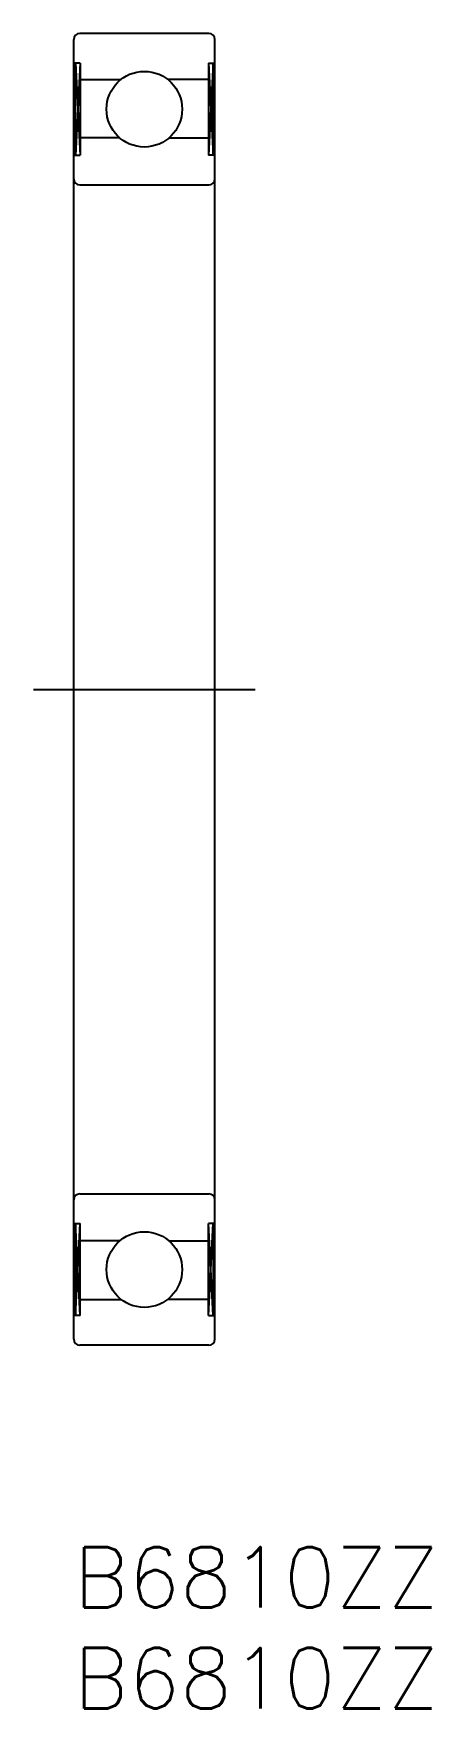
# Model space of a CAD drawing. Extents: x -2 to 17.7, y -8 to 75.
import ezdxf

# ---------------------------------------------------------------- set-up
doc = ezdxf.new("R2010")
doc.units = 0
doc.header["$LTSCALE"] = 0.5
doc.linetypes.add('CENTER', pattern=[50.8, 31.75, -6.35, 6.35, -6.35])
for name, color, linetype in [('MSM_CENTER', 1, 'CENTER'), ('MSM_CONTINUOUS', 7, 'CONTINUOUS'), ('MSM_NARROW', 5, 'CONTINUOUS'), ('MSM_PART_NUMBER', 7, 'CONTINUOUS')]:
    doc.layers.add(name, color=color, linetype=linetype)
doc.styles.get("Standard").update_dxf_attribs({"font": 'txt.shx', "height": 3, "bigfont": 'bigfont.shx'})

# ---------------------------------------------------------------- blocks, each defined once
blk = doc.blocks.new('*U2')
at = {"layer": 'MSM_PART_NUMBER'}
blk.add_text('B6810ZZ', height=3, dxfattribs=at).set_placement((0, -3))
blk = doc.blocks.new('*U3')
at = {"layer": 'MSM_PART_NUMBER'}
blk.add_text('B6810ZZ', height=3, dxfattribs=at).set_placement((0, -8))

msp = doc.modelspace()

# ---------------------------------------------------------------- linework, layer by layer
at = {"layer": 'MSM_CENTER'}
msp.add_line((-2, 42.5), (9, 42.5), dxfattribs=at)
at = {"layer": 'MSM_CONTINUOUS'}
for p, q in [((6.7, 75), (0.3, 75)), ((0, 10.3), (0, 74.7)), ((7, 10.3), (7, 74.7)), ((0.322, 73.525), (0, 73.525)), ((0.081, 68.975), (0.081, 73.525)), ((0.322, 73.525), (0.322, 68.975)), ((6.678, 73.525), (6.678, 68.975)), ((6.678, 73.525), (7, 73.525)), ((6.92, 68.975), (6.92, 73.525)), ((0.322, 72.725), (2.342, 72.725)), ((6.678, 72.725), (4.658, 72.725)), ((2.281, 69.825), (0.322, 69.825)), ((4.719, 69.825), (6.678, 69.825)), ((0, 68.975), (0.322, 68.975)), ((7, 68.975), (6.678, 68.975)), ((0.3, 67.5), (6.7, 67.5)), ((0.3, 17.5), (6.7, 17.5)), ((0, 16.025), (0.322, 16.025)), ((0.081, 16.025), (0.081, 11.475)), ((0.322, 11.475), (0.322, 16.025)), ((6.678, 11.475), (6.678, 16.025)), ((7, 16.025), (6.678, 16.025)), ((6.92, 16.025), (6.92, 11.475)), ((2.281, 15.175), (0.322, 15.175)), ((4.719, 15.175), (6.678, 15.175)), ((0.322, 12.275), (2.342, 12.275)), ((6.678, 12.275), (4.658, 12.275)), ((0.322, 11.475), (0, 11.475)), ((6.678, 11.475), (7, 11.475)), ((6.7, 10), (0.3, 10))]:
    msp.add_line(p, q, dxfattribs=at)
for centre in [(3.5, 71.25), (3.5, 13.75)]:
    msp.add_circle(centre, 1.875, dxfattribs=at)
for centre, start, end in [((0.3, 74.7), 90, 180), ((6.7, 74.7), 0, 90), ((0.3, 67.8), 180, 270), ((6.7, 67.8), 270, 0), ((0.3, 17.2), 90, 180), ((6.7, 17.2), 0, 90), ((0.3, 10.3), 180, 270), ((6.7, 10.3), 270, 0)]:
    msp.add_arc(centre, 0.3, start, end, dxfattribs=at)
at = {"layer": 'MSM_NARROW'}
for p, q in [((0.081, 73.525), (0.322, 68.975)), ((0.322, 73.525), (0.081, 68.975)), ((6.92, 73.525), (6.678, 68.975)), ((6.678, 73.525), (6.92, 68.975)), ((0.081, 11.475), (0.322, 16.025)), ((0.322, 11.475), (0.081, 16.025)), ((6.92, 11.475), (6.678, 16.025)), ((6.678, 11.475), (6.92, 16.025))]:
    msp.add_line(p, q, dxfattribs=at)

# ---------------------------------------------------------------- block references
at = {"layer": 'MSM_CONTINUOUS'}
for name in ['*U2', '*U3']:
    msp.add_blockref(name, (0, 0), dxfattribs=at)

doc.saveas('drawing.dxf')
